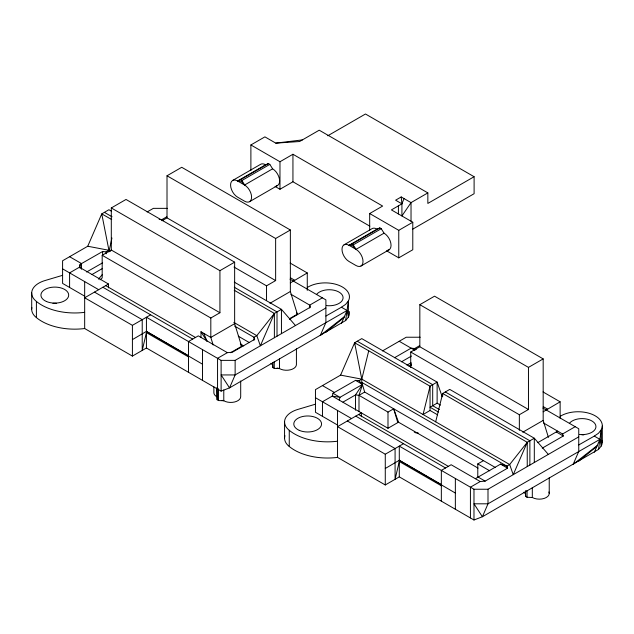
<?xml version="1.0" encoding="UTF-8"?>
<svg xmlns="http://www.w3.org/2000/svg" width="634" height="634" viewBox="0 0 634 634"><rect width="100%" height="100%" fill="white"/><g stroke="black" fill="none" stroke-linecap="round" stroke-linejoin="round"><path stroke-width="0.95" d="M31.882 307.538A24.449 14.114 0 0 0 36.4 317.61A46.654 26.937 0 0 0 84.671 328.531L132.411 356.094L146.43 348.003L221.115 391.123L229.532 387.881L345.649 320.542L348.383 300.936A24.187 13.964 0 0 0 337.161 284.69A24.187 13.964 0 0 0 307.268 287.511M284.951 435.653A24.449 14.114 0 0 0 289.262 446.487A46.654 26.937 0 0 0 337.534 457.399L385.274 484.962L399.293 476.871L473.978 519.999L482.395 516.758L598.512 449.411L601.246 429.804A24.187 13.964 0 0 0 590.024 413.558A24.187 13.964 0 0 0 560.131 416.379M111.933 237.988L108.921 251.896M337.534 425.034L315.455 412.282L315.455 389.625L340.601 375.122L354.62 342.756L368.734 350.792L361.784 379.148L361.784 382.389L364.669 392.05L495.447 467.551M435.669 421.808L442.675 393.484L449.744 389.403L534.311 438.229L548.331 454.412M69.597 287.456L69.597 272.889L79.409 267.223L80.122 264.386L102.637 251.492L106.132 251.904L108.921 250.279L110.625 251.262M534.311 462.503L534.311 438.229L527.242 442.31L513.231 474.676L509.673 464.532L361.784 379.148L358.995 380.772L355.5 380.368L334.387 392.454L332.985 393.262L332.271 396.099L322.46 401.766L322.46 416.332M339.261 400.133L339.99 397.312L362.505 384.41L358.995 380.772M358.995 411.529L358.995 395.339L362.505 384.41L355.5 380.368M412.734 229.143L474.105 193.711L474.105 176.72L427.847 203.427L427.847 192.902L411.03 202.618L401.916 215.964L401.916 203.831L404.024 198.569M84.671 296.157L62.592 283.414L62.592 260.756L87.738 246.246L101.757 213.888L108.905 209.735L111.473 211.217M295.468 325.535L281.448 309.352L274.379 313.434L260.368 345.807L256.81 335.655L233.843 322.397M341.425 323.411L347.052 310.478L341.425 307.228L325.892 316.065M594.288 452.288L599.915 439.354L594.288 436.105L578.755 444.941M362.505 384.41L355.5 394.934L342.994 402.099M234.231 290.253L274.379 313.434L256.81 335.655L254.004 337.272L254.004 340.189M442.675 396.353L442.675 393.484L527.242 442.31L509.673 464.532L506.867 466.149L500.559 464.128L475.334 478.694M345.649 320.542L348.383 317.119A24.187 13.964 0 0 0 349.302 311.516M598.512 449.411L601.246 445.995A24.187 13.964 0 0 0 602.165 440.384M98.476 279.142L102.185 274.712M100.085 279.808L102.185 277.946L102.185 255.288L111.299 250.034L219.927 312.744L219.927 270.663L111.299 207.952L111.299 250.034M325.892 332.248L343.953 317.586M578.755 461.124L596.816 446.463M344.397 316.588L320.289 335.489L325.892 322.54L325.892 299.882L290.007 279.158M597.268 445.464L573.152 464.357L578.755 451.416L578.755 428.75L542.87 408.034M307.268 290.364L307.268 272.945L290.301 282.93M560.131 418.289L560.131 401.813L543.164 411.799M341.425 307.228L345.649 304.352L348.383 300.936L348.383 317.119L347.052 310.478L235.135 374.94L221.115 374.94L229.532 387.881L235.135 374.94L235.135 360.374L325.892 307.973M594.288 436.105L598.512 433.228L601.246 429.804L601.246 445.995L599.915 439.354L487.998 503.808L473.978 503.808L482.395 516.758L487.998 503.808L487.998 489.242L578.755 436.85M188.48 355.674L146.43 331.4L132.411 339.61M441.343 484.55L399.293 460.276L385.274 468.486M354.62 344.698L354.62 342.756L361.768 338.611L437.127 382.12L442.223 396.829M355.5 410.166L355.5 394.934L358.995 395.339L364.669 392.05M111.299 207.952L126.015 199.456L234.643 262.167L234.643 323.673L241.649 346.33L230.586 352.718M167.011 175.784L275.639 238.495L275.639 280.577L167.011 217.866L167.011 175.784L181.728 167.289L290.356 229.999L290.356 291.505L297.37 314.163L289.706 318.585M250.89 170.506L250.89 144.956L264.909 136.865L275.774 143.133L299.597 141.517L319.219 130.192L427.847 192.902M147.12 211.954L153.349 208.356L167.368 208.356M159.134 219.38L161.757 219.681L166.805 216.773M162.042 220.735L167.011 217.866M232.623 180.476L260.653 164.293A9.914 5.722 60 0 1 265.606 164.785L268.412 163.572L269.815 164.38L272.62 168.826A9.914 5.722 60 0 1 279.388 178.733A9.914 5.722 60 0 1 276.123 185.952M272.62 168.826L244.581 185.017L237.576 180.967L240.508 179.684L241.911 180.492L244.581 185.017A9.914 5.722 60 0 1 251.595 197.15A9.914 5.722 60 0 1 244.581 201.2L237.576 197.15A9.914 5.722 60 0 1 230.57 185.017A9.914 5.722 60 0 1 237.576 180.967L265.606 164.785M240.508 179.684L268.412 163.572M241.911 180.492L269.815 164.38M250.89 144.956L279.974 161.749L292.94 154.26L382.643 206.058L369.677 213.539L369.677 230.245M327.786 135.763L365.477 114.001L474.105 176.72M91.875 274.593L102.09 268.705M249.542 201.691L277.573 185.508M108.493 287.86L108.493 284.016L84.671 297.774L132.411 325.337L150.63 314.821M275.069 186.428L279.974 189.265L292.94 181.776L369.828 226.172M219.927 270.663L234.643 262.167M275.639 238.495L290.356 229.999M411.03 221.29L411.03 202.618L401.219 196.952L395.608 200.185L401.916 203.831L391.408 209.902L412.782 222.241L412.782 249.756L398.762 257.848L386.502 250.763M102.185 255.288L210.813 318.006L219.927 312.744M234.025 267.072L266.534 285.839L275.639 280.577M344.048 244.811L372.087 228.628A9.914 5.722 60 0 1 377.04 229.12L379.845 227.907L381.248 228.716L384.046 233.161A9.914 5.722 60 0 1 390.813 243.068A9.914 5.722 60 0 1 387.548 250.287M384.046 233.161L356.015 249.352L349.009 245.303L351.807 244.09L353.209 244.898L356.015 249.352A9.914 5.722 60 0 1 363.02 261.485A9.914 5.722 60 0 1 356.015 265.535L349.009 261.485A9.914 5.722 60 0 1 341.995 249.352A9.914 5.722 60 0 1 349.009 245.303L377.04 229.12M351.807 244.09L379.845 227.907M353.209 244.898L381.248 228.716M234.643 323.673L210.813 337.431L201.002 331.764L201.002 337.312M269.933 303.298L290.356 291.505M369.677 213.539L398.762 230.332L412.782 222.241M360.968 266.026L389.007 249.844M254.004 337.272L254.702 339.301L232.282 352.25L227.376 352.655L217.557 358.313L217.557 389.07M322.334 297.829L309.717 305.113L290.903 294.247M289.397 319.274L310.422 307.133L309.717 305.113L309.717 307.989M419.835 304.685L528.463 367.395L528.463 409.477L419.835 346.758L419.835 304.685L434.552 296.181L543.179 358.899L543.179 420.405L548.434 437.397M382.476 350.935L406.212 337.233L420.231 337.233M394.507 357.742L411.117 348.153L414.62 348.557L416.261 349.5M414.62 348.557L419.668 345.649M410.721 367.562L410.721 352.021L419.835 346.758M401.512 361.792L411.482 356.039M406.917 365.144L411.117 362.719L411.117 365.58M408.922 366.412L411.474 364.938M358.995 395.339L387.992 412.084L393.682 408.803L398.501 422.196L478.036 468.114M332.985 393.262L339.99 397.312L332.271 396.099L387.992 428.267L398.501 422.196M440.487 405.102L437.127 403.161L430.058 407.242L438.466 412.092M437.626 414.85L430.058 410.475L423.052 414.525L430.058 386.201L437.127 382.12L437.127 403.161M528.463 367.395L543.179 358.899M361.356 416.736L361.356 412.892L337.534 426.65L385.274 454.213L403.493 443.697M410.721 352.021L519.349 414.739L528.463 409.477M522.757 432.198L543.179 420.405M477.782 477.251L477.782 463.922L483.473 460.641M537.775 442.643L557.674 431.152M506.867 466.149L507.572 468.169L485.145 481.119L480.239 481.523L470.428 487.189L470.428 517.938M543.504 422.965L562.58 433.981L575.196 426.698M542.26 448.143L563.285 436.01L562.58 433.981M86.589 272.01L102.637 262.825M62.592 275.322L44.966 280.553A24.449 14.114 0 0 0 36.4 301.427L36.4 317.61M315.455 404.191L297.829 409.429A24.449 14.114 0 0 0 289.262 430.304L289.262 446.487M275.774 143.133L302.402 139.9M146.43 348.003L146.43 317.246L221.115 360.374L235.135 360.374M399.293 476.871L399.293 446.122L473.978 489.242L487.998 489.242M272.485 362.577L272.842 367.569L274.245 368.386L279.499 368.584A9.914 5.722 0 0 0 290.301 369.828A9.914 5.722 0 0 0 296.419 364.542L296.419 348.843M216.773 387.881L217.121 399.737L218.524 400.553L223.778 400.751A9.914 5.722 0 0 0 234.58 401.996A9.914 5.722 0 0 0 240.698 396.702L240.698 381.01M525.309 491.477L525.657 496.47L527.06 497.278L532.314 497.484A9.914 5.722 0 0 0 544.281 498.395A9.914 5.722 0 0 0 548.901 491.96M418.258 432.974L415.635 432.8L414.232 431.992M237.576 180.967L241.205 181.3L244.581 185.017M349.009 245.303L352.512 245.707L356.015 249.352M87.738 246.246L108.921 250.279L101.757 213.888L111.719 219.554M340.601 375.122L361.784 379.148L354.62 342.756M277.042 367.982L279.499 368.584L279.499 358.773M222.146 400.347L223.778 400.751L223.778 389.965M543.029 391.939L560.131 401.813M543.243 406.632L547.514 409.096M290.166 263.07L307.268 272.945M290.372 277.755L294.651 280.228M399.206 341.274L415.008 350.404M556.28 431.96L563.285 436.01M161.757 219.681L163.469 220.672M445.306 391.963L529.873 440.788L529.873 465.071M357.235 341.235L432.689 384.679L432.689 405.72L439.417 409.604M368.734 350.792L430.058 386.201L430.058 410.475M234.303 282.138L281.448 309.352L281.448 333.635M104.372 212.358L112.083 216.804M234.295 287.257L277.01 311.92L277.01 336.194M361.784 382.389L507.105 466.291M500.559 464.128L507.572 468.169M477.782 463.922L489.757 470.84M234.58 326.066L254.242 337.415M238.305 336.21L249.431 342.629M322.46 385.583L334.387 392.454M478.131 477.077L485.145 481.119M480.239 481.523L451.154 464.738L441.343 470.396L441.343 501.153M240.318 343.937L243.741 345.918M358.559 414.509L448.349 466.355M355.753 416.126L445.544 467.971M315.455 397.716L351.545 418.559M69.597 256.707L81.524 263.578L81.524 269.244M347.345 420.984L395.085 448.547L395.085 479.304L399.293 461.497L441.343 485.771M79.409 267.223L108.493 284.016M227.376 352.655L198.291 335.861L188.48 341.528L188.48 372.277M105.696 285.641L195.486 337.478M102.89 287.257L192.681 339.095M62.592 268.848L98.682 289.683M94.482 292.108L142.222 319.679L142.222 350.428L146.43 332.62L188.48 356.902M399.293 460.276L455.355 493.054M146.43 331.4L202.492 364.185M201.002 331.764L206.827 341.1M296.411 312.507L297.37 314.163M240.698 344.674L241.649 346.33M203.807 333.381L206.961 341.029M213.151 344.983L210.813 337.431L210.813 318.006M393.682 408.803L397.803 422.601M401.219 196.952L401.916 203.831M602.3 426.088L602.3 442.27M549.234 477.743L549.234 493.434M532.314 487.673L532.314 497.484M527.242 442.31L527.242 466.584M527.06 490.415L527.06 497.278M525.657 490.589L525.657 496.47M519.349 414.739L519.349 430.272M473.978 489.242L473.978 519.999M455.355 478.488L455.355 509.245M398.762 230.332L398.762 257.848M398.414 205.852L398.414 213.943M387.992 412.084L387.992 428.267M385.274 454.213L385.274 484.962M337.534 410.467L337.534 457.399M292.94 154.26L292.94 181.776M284.563 421.745L284.563 437.928M279.974 161.749L279.974 189.265M274.379 313.434L274.379 337.708M274.245 361.515L274.245 368.386M272.842 362.672L272.842 367.569M266.534 285.839L266.534 300.405M221.115 360.374L221.115 391.123M218.524 388.777L218.524 400.553M217.121 387.968L217.121 399.737M213.872 386.772L213.872 392.66A9.914 5.722 0 0 0 216.773 396.702M202.492 349.619L202.492 380.368M132.411 325.337L132.411 356.094M106.132 251.904L106.132 253.846M102.637 251.492L102.637 255.272M84.671 281.591L84.671 328.531M80.122 264.386L80.122 268.237M31.7 292.868L31.7 309.051M525.309 493.434A9.914 5.722 0 0 1 523.732 492.253M337.534 441.216A46.654 26.937 0 0 1 289.262 430.304M569.594 423.108A13.877 8.012 0 0 1 587.036 419.137A13.877 8.012 0 0 1 595.405 428.822A13.877 8.012 0 0 1 579.428 434.48M581.996 434.797A13.877 8.012 0 0 1 583.819 434.861M84.671 312.34A46.654 26.937 0 0 1 36.4 301.427M316.731 294.239A13.877 8.012 0 0 1 334.166 290.261A13.877 8.012 0 0 1 342.542 299.953A13.877 8.012 0 0 1 326.558 305.612M52.963 303.353A13.877 8.012 0 0 1 56.585 303.345M272.485 364.542A9.914 5.722 0 0 1 270.916 363.353M299.256 430.351A13.877 8.012 0 0 0 321.438 425.002A13.877 8.012 0 0 0 302.331 416.586A13.877 8.012 0 0 0 299.256 430.351M46.393 301.475A13.877 8.012 0 0 0 68.575 296.133A13.877 8.012 0 0 0 49.468 287.709A13.877 8.012 0 0 0 46.393 301.475"/></g></svg>
